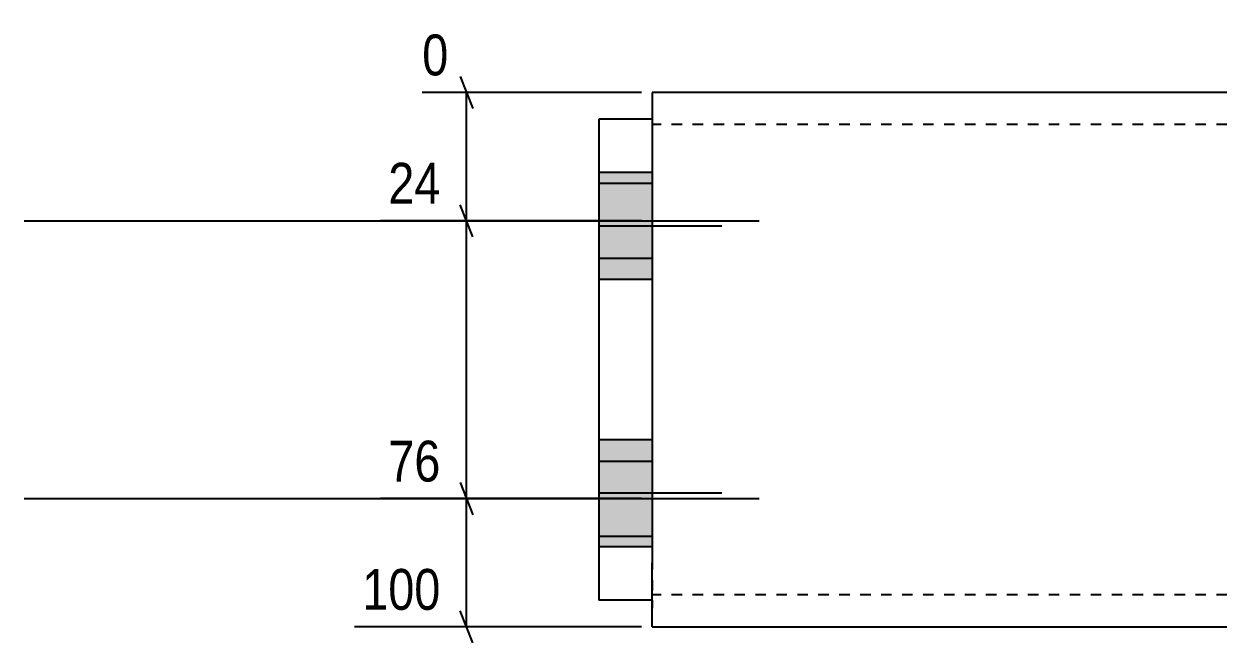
# Model space of a CAD drawing. Header units: millimetres. Extents: x 5 to 26756, y 2 to 502.
# Drawn here: x 7293 to 7518, y 4.8 to 120.6 of the extents above; entities that cross this region are included whole.
import ezdxf

# ---------------------------------------------------------------- set-up
doc = ezdxf.new("R2010")
doc.units = ezdxf.units.MM
doc.linetypes.add('DXK_LINE_DOT2', pattern=[3.9198, 1.9599, -1.9599])
doc.layers.add('MÅLSÆTNING', color=7, linetype='Continuous')
doc.layers.add('STÅL', color=7, linetype='Continuous')
doc.styles.add('Arial Narrow', font='ARIALN.TTF', dxfattribs={"height": 0.2})

msp = doc.modelspace()

# ---------------------------------------------------------------- hatches: boundary and pattern name
at = {"layer": 'STÅL', "linetype": 'Continuous'}
for points in [[(7400.5, 92.8), (7400.5, 72.8), (7410.5, 72.8), (7410.5, 92.8)], [(7400.5, 90.8), (7400.5, 76.8), (7410.5, 76.8), (7410.5, 90.8)], [(7400.5, 42.8), (7400.5, 22.8), (7410.5, 22.8), (7410.5, 42.8)], [(7400.5, 38.8), (7400.5, 24.8), (7410.5, 24.8), (7410.5, 38.8)]]:
    msp.add_hatch(color=96, dxfattribs=at).paths.add_polyline_path(points)

# ---------------------------------------------------------------- linework, layer by layer
at = {"layer": 'MÅLSÆTNING', "color": 7, "linetype": 'Continuous'}
for p, q in [((7374.55, 110.8), (7376.95, 104.8)), ((7408.5, 107.8), (7367.48, 107.8)), ((7375.75, 83.8), (7375.75, 107.8)), ((7376.95, 80.8), (7374.55, 86.8)), ((7376.95, 80.8), (7374.55, 86.8)), ((7408.5, 83.8), (7359.69, 83.8)), ((7408.5, 83.8), (7359.69, 83.8)), ((7375.75, 31.8), (7375.75, 83.8)), ((7374.55, 34.8), (7376.95, 28.8)), ((7374.55, 34.8), (7376.95, 28.8)), ((7408.5, 31.8), (7359.69, 31.8)), ((7408.5, 31.8), (7359.69, 31.8)), ((7375.75, 7.8), (7375.75, 31.8)), ((7376.95, 4.8), (7374.55, 10.8)), ((7408.5, 7.8), (7354.81, 7.8))]:
    msp.add_line(p, q, dxfattribs=at)
at = {"layer": 'STÅL', "color": 2, "linetype": 'Continuous'}
for p, q in [((7410.5, 107.8), (7410.5, 95.8)), ((7518, 107.8), (7410.5, 107.8)), ((7410.5, 102.8), (7400.5, 102.8)), ((7400.5, 102.8), (7400.5, 12.8)), ((7410.5, 95.8), (7410.5, 19.8)), ((7410.5, 8.71), (7410.5, 19.8)), ((7410.5, 12.8), (7400.5, 12.8)), ((7410.5, 7.8), (7410.5, 8.71)), ((7410.5, 7.8), (7518, 7.8))]:
    msp.add_line(p, q, dxfattribs=at)
at = {"layer": 'STÅL', "color": 7, "linetype": 'DXK_LINE_DOT2'}
for p, q in [((7410.5, 107.8), (7410.5, 106.89)), ((7410.5, 106.89), (7410.5, 104.29)), ((7410.5, 102.8), (7410.5, 12.8)), ((7518, 101.8), (7410.5, 101.8)), ((7518, 13.8), (7410.5, 13.8)), ((7410.5, 12.8), (7410.5, 11.31))]:
    msp.add_line(p, q, dxfattribs=at)
at = {"layer": 'STÅL', "color": 96, "linetype": 'Continuous'}
for p, q in [((7410.5, 92.8), (7400.5, 92.8)), ((7400.5, 90.8), (7410.5, 90.8)), ((7293, 83.8), (7430.5, 83.8)), ((7423.5, 82.8), (7400.5, 82.8)), ((7400.5, 76.8), (7410.5, 76.8)), ((7410.5, 72.8), (7400.5, 72.8)), ((7410.5, 42.8), (7400.5, 42.8)), ((7400.5, 38.8), (7410.5, 38.8)), ((7293, 31.8), (7430.5, 31.8)), ((7423.5, 32.8), (7400.5, 32.8)), ((7400.5, 24.8), (7410.5, 24.8)), ((7410.5, 22.8), (7400.5, 22.8))]:
    msp.add_line(p, q, dxfattribs=at)

# ---------------------------------------------------------------- wipeouts: each hides what was drawn before it
at = {"color": 0, "linetype": 'Continuous'}
for points in [[(7372.49, 85.4), (7372.49, 96.6), (7359.54, 96.6), (7359.54, 85.4)], [(7372.49, 33.4), (7372.49, 44.6), (7359.54, 44.6), (7359.54, 33.4)], [(7372.49, 9.4), (7372.49, 20.6), (7354.67, 20.6), (7354.67, 9.4)]]:
    msp.add_wipeout(points, dxfattribs=at).dxf.layer = 'MÅLSÆTNING'

# ---------------------------------------------------------------- next in the draw order: texts
at = {"layer": 'MÅLSÆTNING', "color": 3, "linetype": 'Continuous', "style": 'Arial Narrow'}
for s, p in [('24', (7361.14, 87)), ('76', (7361.14, 35)), ('100', (7356.27, 11))]:
    msp.add_text(s, height=7.635, dxfattribs=at).set_placement(p)

# ---------------------------------------------------------------- next in the draw order: wipeouts: each hides what was drawn before it
at = {"color": 0, "linetype": 'Continuous'}
msp.add_wipeout([(7373.95, 109.4), (7373.95, 120.6), (7365.88, 120.6), (7365.88, 109.4)], dxfattribs=at).dxf.layer = 'MÅLSÆTNING'

# ---------------------------------------------------------------- next in the draw order: texts
at = {"layer": 'MÅLSÆTNING', "color": 3, "linetype": 'Continuous', "style": 'Arial Narrow'}
msp.add_text('0', height=7.64, dxfattribs=at).set_placement((7367.48, 111))

doc.saveas('drawing.dxf')
